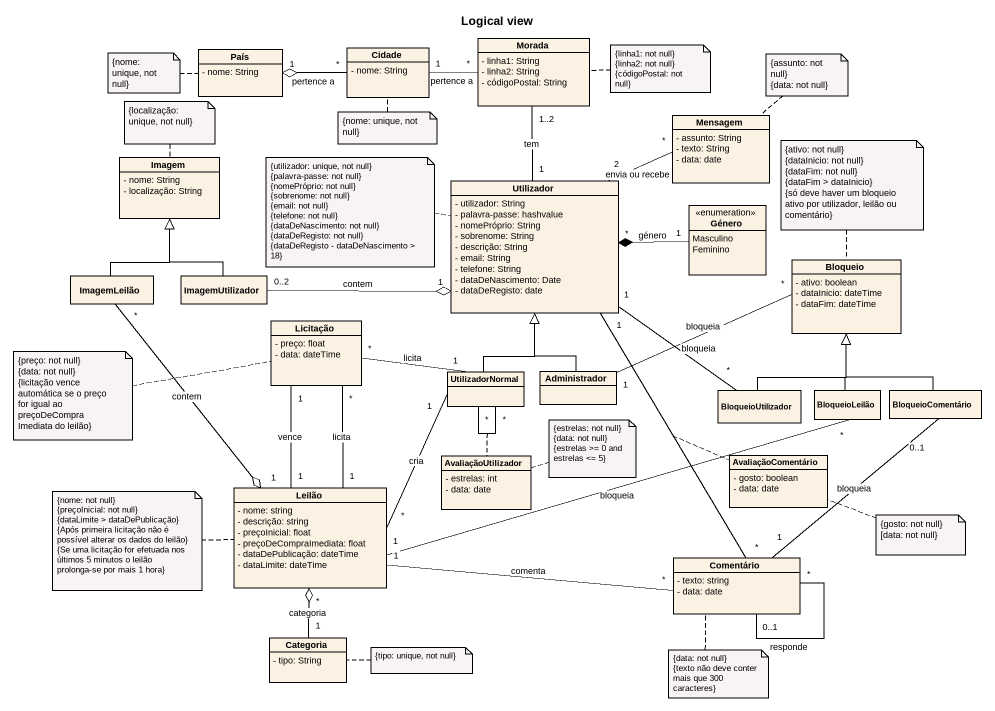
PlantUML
@startuml
title Logical view
hide circle
hide empty members
skinparam classAttributeIconSize 0
class Morada {
  - linha1: String
  - linha2: String
  - códigoPostal: String
}
class País {
  - nome: String
}
class Cidade {
  - nome: String
}
class Mensagem {
  - assunto: String
  - texto: String
  - data: date
}
class Imagem {
  - nome: String
  - localização: String
}
class Utilizador {
  - utilizador: String
  - palavra-passe: hashvalue
  - nomePróprio: String
  - sobrenome: String
  - descrição: String
  - email: String
  - telefone: String
  - dataDeNascimento: Date
  - dataDeRegisto: date
}
enum Género {
  Masculino
  Feminino
}
class ImagemLeilão
class ImagemUtilizador
class Bloqueio {
  - ativo: boolean
  - dataInicio: dateTime
  - dataFim: dateTime
}
class Licitação {
  - preço: float
  - data: dateTime
}
class UtilizadorNormal
class Administrador
class BloqueioUtilizador
class BloqueioLeilão
class BloqueioComentário
class AvaliaçãoUtilizador {
  - estrelas: int
  - data: date
}
class AvaliaçãoComentário {
  - gosto: boolean
  - data: date
}
class Leilão {
  - nome: string
  - descrição: string
  - preçoInicial: float
  - preçoDeCompraImediata: float
  - dataDePublicação: dateTime
  - dataLimite: dateTime
}
class Comentário {
  - texto: string
  - data: date
}
class Categoria {
  - tipo: String
}
Morada "*" -left- "1" Cidade : pertence a
Cidade "*" -left-o "1" País : pertence a
Utilizador "1" -up- "1..2" Morada : tem
Utilizador "2" -right- "*" Mensagem : envia ou recebe
Utilizador "1" -- "*" Comentário
(Utilizador, Comentário) .. AvaliaçãoComentário
Género "1" -left-* "*" Utilizador : género
ImagemLeilão -up-|> Imagem
ImagemLeilão "*" --o "1" Leilão : contem
ImagemUtilizador -up-|> Imagem
ImagemUtilizador "0..2" -right-o "1" Utilizador : contem
Licitação "*" -- "1" Leilão : licita
UtilizadorNormal -up-|> Utilizador
UtilizadorNormal "1" -left- "*" Licitação : licita
UtilizadorNormal "*" -- "*" UtilizadorNormal
(UtilizadorNormal, UtilizadorNormal) .. AvaliaçãoUtilizador
UtilizadorNormal "1" -- "*" Leilão : cria
Administrador -up-|> Utilizador
Administrador "1" -right- "*" Bloqueio : bloqueia
BloqueioUtilizador "*" -up- "1" Utilizador : bloqueia
BloqueioUtilizador -up-|> Bloqueio
BloqueioLeilão -up-|> Bloqueio
BloqueioLeilão "*" -left- "1" Leilão : bloqueia
BloqueioComentário -up-|> Bloqueio
BloqueioComentário "0..1" -- "1" Comentário : bloqueia
Leilão "1" -up- "1" Licitação : vence
Leilão "1" -right- "*" Comentário : comenta
Comentário "0..1" -- "*" Comentário : responde
Categoria "1" -up-o "*" Leilão : categoria
note left of País : {nome: unique, not null}
note right of Morada
  {linha1: not null}
  {linha2: not null}
  {códigoPostal: not null}
end note
note top of Mensagem
  {assunto: not null}
  {data: not null}
end note
note top of Imagem : {localização: unique, not null}
note bottom of Cidade : {nome: unique, not null}
note left of Utilizador
  {utilizador: unique, not null}
  {palavra-passe: not null}
  {nomePróprio: not null}
  {sobrenome: not null}
  {email: not null}
  {telefone: not null}
  {dataDeNascimento: not null}
  {dataDeRegisto: not null}
  {dataDeRegisto - dataDeNascimento > 18}
end note
note top of Bloqueio
  {ativo: not null}
  {dataInicio: not null}
  {dataFim: not null}
  {dataFim > dataInicio}
  {só deve haver um bloqueio ativo por utilizador, leilão ou comentário}
end note
note left of Licitação
  {preço: not null}
  {data: not null}
  {licitação vence automática se o preço for igual ao preçoDeCompraImediata do leilão}
end note
note right of AvaliaçãoUtilizador
  {estrelas: not null}
  {data: not null}
  {estrelas >= 0 and estrelas <= 5}
end note
note left of Leilão
  {nome: not null}
  {preçoInicial: not null}
  {dataLimite > dataDePublicação}
  {Após primeira licitação não é possível alterar os dados do leilão}
  {Se uma licitação for efetuada nos últimos 5 minutos o leilão prolonga-se por mais 1 hora}
end note
note right of AvaliaçãoComentário
  {gosto: not null}
  [data: not null}
end note
note right of Categoria : {tipo: unique, not null}
note bottom of Comentário
  {data: not null}
  {texto não deve conter mais que 300 caracteres}
end note
@enduml
